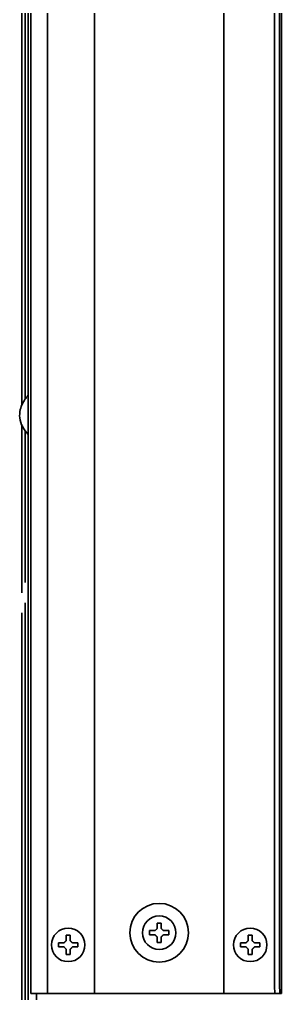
# Model space of a CAD drawing. Header units: inches. Extents: x 786 to 5593, y 691 to 5024.
# Drawn here: x 3393.7 to 3456.2, y 3964.8 to 4197.2 of the extents above; entities that cross this region are included whole.
import ezdxf

# ---------------------------------------------------------------- set-up
doc = ezdxf.new("R2010")
doc.units = ezdxf.units.IN
doc.layers.add('1', color=7, linetype='Continuous', true_color=0xffffff)

msp = doc.modelspace()

# ---------------------------------------------------------------- linework, layer by layer
at = {"layer": '1', "color": 7, "linetype": 'Continuous', "lineweight": 35}
for p, q in [((3394.24, 4852.08), (3394.24, 4105.14)), ((3395.04, 4852.08), (3395.04, 4106.62)), ((3395.74, 3873.28), (3395.74, 4852.13)), ((3396.36, 4760.78), (3396.36, 3964.78)), ((3400.31, 3964.78), (3400.31, 4760.78)), ((3411.54, 4760.78), (3411.54, 3964.78)), ((3442.44, 4760.78), (3442.44, 3964.78)), ((3456.16, 3964.78), (3456.16, 4760.78)), ((3454.51, 3966.78), (3454.51, 4758.78)), ((3455.71, 3966.78), (3455.71, 4758.78)), ((3394.24, 4100.56), (3394.24, 4060.38)), ((3395.04, 4099.13), (3395.04, 4062.86)), ((3395.04, 4058.02), (3395.04, 3934.25)), ((3394.24, 4055.59), (3394.24, 3932.89)), ((3424.69, 3979.28), (3424.69, 3979.78)), ((3424.69, 3978.78), (3424.69, 3979.28)), ((3429.29, 3979.78), (3429.29, 3979.28)), ((3429.29, 3979.28), (3429.29, 3978.78)), ((3402.98, 3976.38), (3402.98, 3976.88)), ((3407.58, 3976.88), (3407.58, 3976.38)), ((3446.4, 3976.38), (3446.4, 3976.88)), ((3451, 3976.88), (3451, 3976.38)), ((3402.98, 3975.88), (3402.98, 3976.38)), ((3407.58, 3976.38), (3407.58, 3975.88)), ((3446.4, 3975.88), (3446.4, 3976.38)), ((3451, 3976.38), (3451, 3975.88)), ((3396.56, 3964.78), (3396.36, 3964.78)), ((3396.56, 3964.78), (3400.11, 3964.78)), ((3397.74, 3964.79), (3397.74, 3872.98)), ((3400.31, 3964.78), (3400.11, 3964.78)), ((3400.31, 3964.78), (3410.54, 3964.78)), ((3411.54, 3964.78), (3410.54, 3964.78)), ((3411.54, 3964.78), (3413.74, 3964.78)), ((3413.74, 3964.78), (3440.24, 3964.78)), ((3440.24, 3964.78), (3442.44, 3964.78)), ((3442.44, 3964.78), (3443.44, 3964.78)), ((3443.44, 3964.78), (3453.96, 3964.78)), ((3453.96, 3964.78), (3454.65, 3964.78)), ((3455.85, 3964.78), (3454.65, 3964.78)), ((3456.16, 3964.78), (3455.85, 3964.78)), ((3456.16, 3964.78), (3456.16, 3964.78))]:
    msp.add_line(p, q, dxfattribs=at)
for centre, radius in [((3426.99, 3979.28), 7), ((3426.99, 3979.28), 4), ((3405.28, 3976.38), 4), ((3448.7, 3976.38), 4)]:
    msp.add_circle(centre, radius, dxfattribs=at)
for centre, major_axis, start_param, end_param in [((3454.65, 3966.78), (0, -2), 4.712389, 6.283185), ((3455.85, 3966.78), (0, 2), 1.570796, 3.141593)]:
    msp.add_ellipse(centre, major_axis=major_axis, ratio=0.069756, start_param=start_param, end_param=end_param, dxfattribs=at)
for points, knots in [([(3395.68, 4107.45), (3395.49, 4107.23), (3395.02, 4106.64), (3394.29, 4105.48), (3393.71, 4103.9), (3393.63, 4101.95), (3394.31, 4099.93), (3395.27, 4098.66), (3395.74, 4098.13)], [0, 0, 0, 0, 0.060919, 0.161798, 0.311654, 0.511999, 0.75385, 1, 1, 1, 1]), ([(3427.49, 3981.58), (3427.49, 3981.37), (3427.49, 3981.16), (3427.49, 3980.84), (3427.49, 3980.73), (3427.49, 3980.5), (3427.49, 3980.39), (3427.49, 3980.28)], [0, 0, 0, 0, 0.5, 0.5, 0.75, 0.75, 1, 1, 1, 1]), ([(3424.69, 3979.78), (3424.89, 3979.78), (3425.1, 3979.78), (3425.43, 3979.78), (3425.54, 3979.78), (3425.76, 3979.78), (3425.87, 3979.78), (3425.99, 3979.78)], [0, 0, 0, 0, 0.5, 0.5, 0.75, 0.75, 1, 1, 1, 1]), ([(3402.98, 3976.88), (3403.18, 3976.88), (3403.39, 3976.88), (3403.72, 3976.88), (3403.83, 3976.88), (3404.05, 3976.88), (3404.16, 3976.88), (3404.28, 3976.88)], [0, 0, 0, 0, 0.5, 0.5, 0.75, 0.75, 1, 1, 1, 1]), ([(3405.78, 3978.68), (3405.78, 3978.47), (3405.78, 3978.26), (3405.78, 3977.94), (3405.78, 3977.83), (3405.78, 3977.6), (3405.78, 3977.49), (3405.78, 3977.38)], [0, 0, 0, 0, 0.5, 0.5, 0.75, 0.75, 1, 1, 1, 1]), ([(3426.49, 3976.98), (3426.49, 3977.18), (3426.49, 3977.39), (3426.49, 3977.71), (3426.49, 3977.82), (3426.49, 3978.05), (3426.49, 3978.16), (3426.49, 3978.28)], [0, 0, 0, 0, 0.5, 0.5, 0.75, 0.75, 1, 1, 1, 1]), ([(3429.29, 3978.78), (3429.09, 3978.78), (3428.88, 3978.78), (3428.55, 3978.78), (3428.44, 3978.78), (3428.22, 3978.78), (3428.11, 3978.78), (3427.99, 3978.78)], [0, 0, 0, 0, 0.5, 0.5, 0.75, 0.75, 1, 1, 1, 1]), ([(3446.4, 3976.88), (3446.6, 3976.88), (3446.81, 3976.88), (3447.14, 3976.88), (3447.25, 3976.88), (3447.47, 3976.88), (3447.58, 3976.88), (3447.7, 3976.88)], [0, 0, 0, 0, 0.5, 0.5, 0.75, 0.75, 1, 1, 1, 1]), ([(3449.2, 3978.68), (3449.2, 3978.47), (3449.2, 3978.26), (3449.2, 3977.94), (3449.2, 3977.83), (3449.2, 3977.6), (3449.2, 3977.49), (3449.2, 3977.38)], [0, 0, 0, 0, 0.5, 0.5, 0.75, 0.75, 1, 1, 1, 1]), ([(3404.78, 3974.08), (3404.78, 3974.28), (3404.78, 3974.49), (3404.78, 3974.81), (3404.78, 3974.92), (3404.78, 3975.15), (3404.78, 3975.26), (3404.78, 3975.38)], [0, 0, 0, 0, 0.5, 0.5, 0.75, 0.75, 1, 1, 1, 1]), ([(3407.58, 3975.88), (3407.38, 3975.88), (3407.17, 3975.88), (3406.84, 3975.88), (3406.73, 3975.88), (3406.51, 3975.88), (3406.4, 3975.88), (3406.28, 3975.88)], [0, 0, 0, 0, 0.5, 0.5, 0.75, 0.75, 1, 1, 1, 1]), ([(3448.2, 3974.08), (3448.2, 3974.28), (3448.2, 3974.49), (3448.2, 3974.81), (3448.2, 3974.92), (3448.2, 3975.15), (3448.2, 3975.26), (3448.2, 3975.38)], [0, 0, 0, 0, 0.5, 0.5, 0.75, 0.75, 1, 1, 1, 1]), ([(3451, 3975.88), (3450.8, 3975.88), (3450.59, 3975.88), (3450.26, 3975.88), (3450.15, 3975.88), (3449.93, 3975.88), (3449.81, 3975.88), (3449.7, 3975.88)], [0, 0, 0, 0, 0.5, 0.5, 0.75, 0.75, 1, 1, 1, 1])]:
    msp.add_open_spline(points, degree=3, knots=knots, dxfattribs=at)
for points in [[(3426.49, 3980.28), (3426.49, 3980.33), (3426.49, 3980.44), (3426.49, 3980.6), (3426.49, 3980.76), (3426.49, 3980.91), (3426.49, 3981.07), (3426.49, 3981.22), (3426.49, 3981.39), (3426.49, 3981.51), (3426.49, 3981.58)], [(3426.49, 3981.58), (3426.66, 3981.58), (3426.99, 3981.58), (3427.32, 3981.58), (3427.49, 3981.58)], [(3425.99, 3979.78), (3426.01, 3979.8), (3426.06, 3979.85), (3426.13, 3979.92), (3426.2, 3979.99), (3426.28, 3980.06), (3426.35, 3980.13), (3426.42, 3980.2), (3426.47, 3980.25), (3426.49, 3980.28)], [(3427.49, 3980.28), (3427.52, 3980.25), (3427.57, 3980.2), (3427.64, 3980.13), (3427.71, 3980.05), (3427.78, 3979.98), (3427.85, 3979.91), (3427.92, 3979.85), (3427.97, 3979.8), (3427.99, 3979.78)], [(3427.99, 3979.78), (3428.04, 3979.78), (3428.15, 3979.78), (3428.31, 3979.78), (3428.47, 3979.78), (3428.63, 3979.78), (3428.78, 3979.78), (3428.94, 3979.78), (3429.1, 3979.78), (3429.23, 3979.78), (3429.29, 3979.78)], [(3404.28, 3976.88), (3404.3, 3976.9), (3404.35, 3976.95), (3404.42, 3977.02), (3404.49, 3977.09), (3404.57, 3977.16), (3404.64, 3977.23), (3404.71, 3977.3), (3404.76, 3977.35), (3404.78, 3977.38)], [(3404.78, 3977.38), (3404.78, 3977.43), (3404.78, 3977.54), (3404.78, 3977.7), (3404.78, 3977.86), (3404.78, 3978.01), (3404.78, 3978.17), (3404.78, 3978.32), (3404.78, 3978.49), (3404.78, 3978.61), (3404.78, 3978.68)], [(3404.78, 3978.68), (3404.95, 3978.68), (3405.28, 3978.68), (3405.61, 3978.68), (3405.78, 3978.68)], [(3405.78, 3977.38), (3405.81, 3977.35), (3405.86, 3977.3), (3405.93, 3977.23), (3406, 3977.15), (3406.07, 3977.08), (3406.14, 3977.01), (3406.21, 3976.95), (3406.26, 3976.9), (3406.28, 3976.88)], [(3406.28, 3976.88), (3406.33, 3976.88), (3406.44, 3976.88), (3406.6, 3976.88), (3406.76, 3976.88), (3406.92, 3976.88), (3407.07, 3976.88), (3407.23, 3976.88), (3407.39, 3976.88), (3407.52, 3976.88), (3407.58, 3976.88)], [(3425.99, 3978.78), (3425.94, 3978.78), (3425.83, 3978.78), (3425.67, 3978.78), (3425.51, 3978.78), (3425.35, 3978.78), (3425.2, 3978.78), (3425.04, 3978.78), (3424.88, 3978.78), (3424.75, 3978.78), (3424.69, 3978.78)], [(3426.49, 3978.28), (3426.46, 3978.3), (3426.41, 3978.35), (3426.34, 3978.43), (3426.27, 3978.5), (3426.2, 3978.57), (3426.13, 3978.64), (3426.06, 3978.71), (3426.01, 3978.75), (3425.99, 3978.78)], [(3427.49, 3976.98), (3427.32, 3976.98), (3426.99, 3976.98), (3426.66, 3976.98), (3426.49, 3976.98)], [(3427.99, 3978.78), (3427.97, 3978.75), (3427.92, 3978.7), (3427.85, 3978.63), (3427.78, 3978.56), (3427.7, 3978.49), (3427.63, 3978.42), (3427.56, 3978.35), (3427.51, 3978.3), (3427.49, 3978.28)], [(3427.49, 3978.28), (3427.49, 3978.22), (3427.49, 3978.11), (3427.49, 3977.95), (3427.49, 3977.79), (3427.49, 3977.64), (3427.49, 3977.49), (3427.49, 3977.33), (3427.49, 3977.16), (3427.49, 3977.04), (3427.49, 3976.98)], [(3447.7, 3976.88), (3447.72, 3976.9), (3447.77, 3976.95), (3447.84, 3977.02), (3447.91, 3977.09), (3447.98, 3977.16), (3448.06, 3977.23), (3448.13, 3977.3), (3448.18, 3977.35), (3448.2, 3977.38)], [(3448.2, 3977.38), (3448.2, 3977.43), (3448.2, 3977.54), (3448.2, 3977.7), (3448.2, 3977.86), (3448.2, 3978.01), (3448.2, 3978.17), (3448.2, 3978.32), (3448.2, 3978.49), (3448.2, 3978.61), (3448.2, 3978.68)], [(3448.2, 3978.68), (3448.37, 3978.68), (3448.7, 3978.68), (3449.03, 3978.68), (3449.2, 3978.68)], [(3449.2, 3977.38), (3449.23, 3977.35), (3449.28, 3977.3), (3449.35, 3977.23), (3449.42, 3977.15), (3449.49, 3977.08), (3449.56, 3977.01), (3449.63, 3976.95), (3449.68, 3976.9), (3449.7, 3976.88)], [(3449.7, 3976.88), (3449.75, 3976.88), (3449.86, 3976.88), (3450.02, 3976.88), (3450.18, 3976.88), (3450.34, 3976.88), (3450.49, 3976.88), (3450.65, 3976.88), (3450.81, 3976.88), (3450.94, 3976.88), (3451, 3976.88)], [(3404.28, 3975.88), (3404.23, 3975.88), (3404.12, 3975.88), (3403.96, 3975.88), (3403.8, 3975.88), (3403.64, 3975.88), (3403.49, 3975.88), (3403.33, 3975.88), (3403.17, 3975.88), (3403.04, 3975.88), (3402.98, 3975.88)], [(3404.78, 3975.38), (3404.75, 3975.4), (3404.7, 3975.45), (3404.63, 3975.53), (3404.56, 3975.6), (3404.49, 3975.67), (3404.42, 3975.74), (3404.35, 3975.81), (3404.3, 3975.85), (3404.28, 3975.88)], [(3406.28, 3975.88), (3406.26, 3975.85), (3406.21, 3975.8), (3406.14, 3975.73), (3406.07, 3975.66), (3405.99, 3975.59), (3405.92, 3975.52), (3405.85, 3975.45), (3405.8, 3975.4), (3405.78, 3975.38)], [(3405.78, 3975.38), (3405.78, 3975.32), (3405.78, 3975.21), (3405.78, 3975.05), (3405.78, 3974.89), (3405.78, 3974.74), (3405.78, 3974.59), (3405.78, 3974.43), (3405.78, 3974.26), (3405.78, 3974.14), (3405.78, 3974.08)], [(3447.7, 3975.88), (3447.65, 3975.88), (3447.54, 3975.88), (3447.38, 3975.88), (3447.22, 3975.88), (3447.06, 3975.88), (3446.91, 3975.88), (3446.75, 3975.88), (3446.59, 3975.88), (3446.46, 3975.88), (3446.4, 3975.88)], [(3448.2, 3975.38), (3448.17, 3975.4), (3448.12, 3975.45), (3448.05, 3975.53), (3447.98, 3975.6), (3447.91, 3975.67), (3447.84, 3975.74), (3447.77, 3975.81), (3447.72, 3975.85), (3447.7, 3975.88)], [(3449.7, 3975.88), (3449.68, 3975.85), (3449.63, 3975.8), (3449.56, 3975.73), (3449.49, 3975.66), (3449.41, 3975.59), (3449.34, 3975.52), (3449.27, 3975.45), (3449.22, 3975.4), (3449.2, 3975.38)], [(3449.2, 3975.38), (3449.2, 3975.32), (3449.2, 3975.21), (3449.2, 3975.05), (3449.2, 3974.89), (3449.2, 3974.74), (3449.2, 3974.59), (3449.2, 3974.43), (3449.2, 3974.26), (3449.2, 3974.14), (3449.2, 3974.08)], [(3405.78, 3974.08), (3405.61, 3974.08), (3405.28, 3974.08), (3404.95, 3974.08), (3404.78, 3974.08)], [(3449.2, 3974.08), (3449.03, 3974.08), (3448.7, 3974.08), (3448.37, 3974.08), (3448.2, 3974.08)]]:
    msp.add_open_spline(points, degree=3, dxfattribs=at)

doc.saveas('drawing.dxf')
